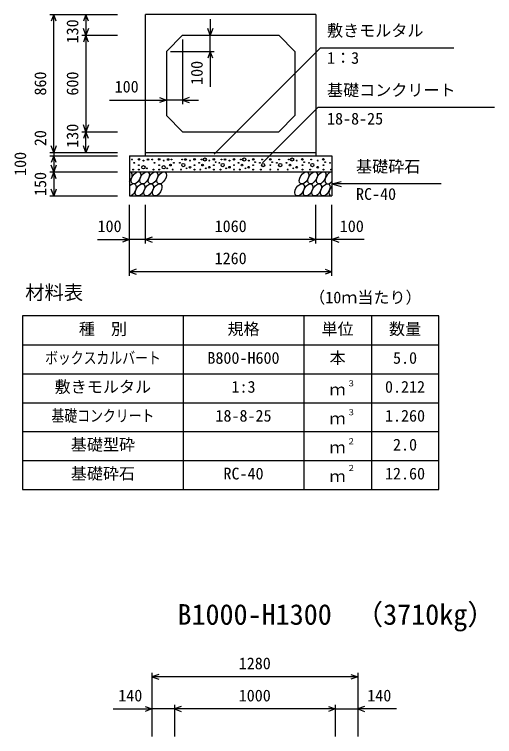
# Model space of a CAD drawing. Units: millimetres, scale not verified. Extents: x -25170 to 75630, y 0 to 35640.
# Drawn here: x 63144 to 66132, y 26947 to 31442 of the extents above; entities that cross this region are included whole.
import ezdxf
from ezdxf.enums import TextEntityAlignment as Align

# ---------------------------------------------------------------- set-up
doc = ezdxf.new("R2010")
doc.units = ezdxf.units.MM
doc.header["$LTSCALE"] = 60
for name, color, linetype, lineweight in [('DIM', 7, 'Continuous', 25), ('HATCH', 6, 'Continuous', 25), ('HYO', 3, 'Continuous', 25), ('HYO2', 4, 'Continuous', 25), ('OUTLINE', 3, 'Continuous', 25), ('TXT', 7, 'Continuous', 25)]:
    doc.layers.add(name, color=color, linetype=linetype, lineweight=lineweight)
doc.styles.add('ＭＳ ゴシック', font='')
doc.styles.get('ＭＳ ゴシック').set_extended_font_data('MS Gothic')

msp = doc.modelspace()

# ---------------------------------------------------------------- linework, layer by layer
at = {"layer": 'DIM'}
for p, q in [((63363.88, 31441.89), (63784.98, 31441.89)), ((63388.88, 31441.89), (63373.49, 31399.6)), ((63388.88, 30581.89), (63388.88, 31441.89)), ((63404.27, 31399.6), (63388.88, 31441.89)), ((63588.88, 31441.89), (63573.49, 31399.6)), ((63588.88, 31441.89), (63588.88, 31311.89)), ((63604.27, 31399.6), (63588.88, 31441.89)), ((64362.46, 31411.89), (64362.46, 31311.89)), ((63588.88, 31311.89), (63573.49, 31354.17)), ((63604.27, 31354.17), (63588.88, 31311.89)), ((64362.46, 31311.89), (64347.07, 31354.17)), ((64377.85, 31354.17), (64362.46, 31311.89)), ((63563.88, 31311.89), (63784.98, 31311.89)), ((63588.88, 31311.89), (63573.49, 31269.6)), ((63588.88, 31311.89), (63588.88, 30711.89)), ((63604.27, 31269.6), (63588.88, 31311.89)), ((64189.98, 31286.89), (64189.98, 30883.87)), ((64362.46, 31211.89), (64362.46, 31311.89)), ((64114.98, 31211.89), (64387.46, 31211.89)), ((64362.46, 31211.89), (64347.07, 31169.6)), ((64377.85, 31169.6), (64362.46, 31211.89)), ((64362.46, 31211.89), (64362.46, 30991.01)), ((64386.2, 30572.55), (65046.48, 31232.83)), ((65878.89, 31232.83), (65046.48, 31232.83)), ((63735.88, 30908.87), (64089.98, 30908.87)), ((64047.7, 30924.26), (64089.98, 30908.87)), ((64089.98, 30908.87), (64047.7, 30893.48)), ((64189.98, 30908.87), (64089.98, 30908.87)), ((64232.27, 30924.26), (64189.98, 30908.87)), ((64189.98, 30908.87), (64289.98, 30908.87)), ((64189.98, 30908.87), (64232.27, 30893.48)), ((64688.01, 30518.16), (65032.07, 30862.22)), ((66131.62, 30862.22), (65032.07, 30862.22)), ((63588.88, 30711.89), (63573.49, 30754.17)), ((63604.27, 30754.17), (63588.88, 30711.89)), ((63563.88, 30711.89), (63784.98, 30711.89)), ((63588.88, 30711.89), (63573.49, 30669.6)), ((63588.88, 30581.89), (63588.88, 30711.89)), ((63604.27, 30669.6), (63588.88, 30711.89)), ((63388.88, 30581.89), (63373.49, 30624.17)), ((63404.27, 30624.17), (63388.88, 30581.89)), ((63588.88, 30581.89), (63573.49, 30624.17)), ((63604.27, 30624.17), (63588.88, 30581.89)), ((63363.88, 30581.89), (63784.98, 30581.89)), ((63388.88, 30581.89), (63388.88, 30561.89)), ((63363.88, 30561.89), (63784.98, 30561.89)), ((63388.88, 30561.89), (63373.49, 30519.6)), ((63388.88, 30561.89), (63388.88, 30461.89)), ((63404.27, 30519.6), (63388.88, 30561.89)), ((63388.88, 30461.89), (63373.49, 30504.17)), ((63404.27, 30504.17), (63388.88, 30461.89)), ((63363.88, 30461.89), (63784.98, 30461.89)), ((63388.88, 30461.89), (63373.49, 30419.6)), ((63388.88, 30461.89), (63388.88, 30311.89)), ((63404.27, 30419.6), (63388.88, 30461.89)), ((65119.98, 30386.89), (65177.94, 30402.42)), ((65799.79, 30386.89), (65119.98, 30386.89)), ((65119.98, 30386.89), (65177.94, 30371.36)), ((63388.88, 30311.89), (63373.49, 30354.17)), ((63404.27, 30354.17), (63388.88, 30311.89)), ((63363.88, 30311.89), (63784.98, 30311.89)), ((63859.98, 29815.28), (63859.98, 30256.89)), ((63959.98, 30015.28), (63959.98, 30256.89)), ((65019.98, 30015.28), (65019.98, 30256.89)), ((65019.98, 30015.28), (65019.98, 30256.89)), ((65119.98, 29815.28), (65119.98, 30256.89)), ((63660.44, 30040.28), (63859.98, 30040.28)), ((63817.7, 30055.67), (63859.98, 30040.28)), ((63859.98, 30040.28), (63817.7, 30024.88)), ((63959.98, 30040.28), (63859.98, 30040.28)), ((64002.27, 30055.67), (63959.98, 30040.28)), ((65019.98, 30040.28), (63959.98, 30040.28)), ((63959.98, 30040.28), (64002.27, 30024.88)), ((64977.7, 30055.67), (65019.98, 30040.28)), ((65019.98, 30040.28), (64977.7, 30024.88)), ((65119.98, 30040.28), (65019.98, 30040.28)), ((65162.27, 30055.67), (65119.98, 30040.28)), ((65319.53, 30040.28), (65119.98, 30040.28)), ((65119.98, 30040.28), (65162.27, 30024.88)), ((63902.27, 29855.67), (63859.98, 29840.28)), ((65077.7, 29855.67), (65119.98, 29840.28)), ((65119.98, 29840.28), (63859.98, 29840.28)), ((63859.98, 29840.28), (63902.27, 29824.88)), ((65119.98, 29840.28), (65077.7, 29824.88)), ((63999.98, 27343.78), (63999.98, 26946.89)), ((64042.27, 27334.17), (63999.98, 27318.78)), ((65237.7, 27334.17), (65279.98, 27318.78)), ((65279.98, 27343.78), (65279.98, 26946.89)), ((65279.98, 27318.78), (63999.98, 27318.78)), ((63999.98, 27318.78), (64042.27, 27303.39)), ((65279.98, 27318.78), (65237.7, 27303.39)), ((63759.24, 27118.78), (63999.98, 27118.78)), ((63957.7, 27134.17), (63999.98, 27118.78)), ((63999.98, 27118.78), (63957.7, 27103.39)), ((64139.98, 27118.78), (63999.98, 27118.78)), ((64139.98, 27143.78), (64139.98, 26946.89)), ((64182.27, 27134.17), (64139.98, 27118.78)), ((65139.98, 27118.78), (64139.98, 27118.78)), ((64139.98, 27118.78), (64182.27, 27103.39)), ((65097.7, 27134.17), (65139.98, 27118.78)), ((65139.98, 27118.78), (65097.7, 27103.39)), ((65139.98, 27143.78), (65139.98, 26946.89)), ((65139.98, 27118.78), (65279.98, 27118.78)), ((65322.27, 27134.17), (65279.98, 27118.78)), ((65520.73, 27118.78), (65279.98, 27118.78)), ((65279.98, 27118.78), (65322.27, 27103.39))]:
    msp.add_line(p, q, dxfattribs=at)
at = {"layer": 'HATCH'}
for centre, radius in [((63875.95, 30539.07), 2.5), ((63918.84, 30539.94), 5), ((63946.88, 30532.06), 2.5), ((63974.92, 30539.07), 5), ((64002.05, 30539.07), 2.5), ((64044.95, 30539.94), 5), ((64072.99, 30532.06), 2.5), ((64101.02, 30539.07), 5), ((64122.05, 30539.07), 2.5), ((64187.91, 30539.07), 2.5), ((64208.94, 30539.07), 5), ((64236.98, 30532.06), 2.5), ((64265.01, 30539.94), 5), ((64307.91, 30539.07), 2.5), ((64328.94, 30539.07), 10), ((64356.98, 30532.06), 2.5), ((64385.01, 30539.94), 5), ((64396.35, 30522.37), 2.5), ((64433.13, 30539.07), 2.5), ((64454.16, 30539.07), 5), ((64482.2, 30532.06), 2.5), ((64510.24, 30539.94), 5), ((64553.13, 30539.07), 2.5), ((64574.16, 30539.07), 10), ((64602.2, 30532.06), 2.5), ((64630.24, 30539.94), 5), ((64641.58, 30522.37), 2.5), ((64685.06, 30539.07), 2.5), ((64736.34, 30539.94), 5), ((64747.68, 30522.37), 2.5), ((64791.16, 30539.07), 2.5), ((64851.56, 30539.07), 2.5), ((64872.59, 30539.07), 10), ((64900.63, 30532.06), 2.5), ((64936.17, 30539.94), 5), ((64947.51, 30522.37), 2.5), ((64990.98, 30539.07), 2.5), ((65031.27, 30532.06), 2.5), ((65066.8, 30539.94), 5), ((65078.14, 30522.37), 2.5), ((63882.96, 30476.04), 2.5), ((63889.97, 30518.05), 2.5), ((63918.84, 30504.05), 2.5), ((63918.84, 30476.04), 2.5), ((63946.88, 30490.92), 10), ((63967.91, 30483.91), 2.5), ((64009.06, 30476.04), 2.5), ((64016.07, 30518.05), 2.5), ((64044.95, 30504.05), 2.5), ((64044.95, 30476.04), 2.5), ((64072.99, 30490.92), 10), ((64094.01, 30483.91), 2.5), ((64115.04, 30504.05), 5), ((64129.06, 30476.04), 2.5), ((64136.07, 30518.05), 2.5), ((64173.89, 30518.05), 2.5), ((64180.9, 30476.04), 2.5), ((64194.92, 30504.05), 10), ((64215.95, 30483.91), 2.5), ((64236.98, 30490.92), 5), ((64265.01, 30504.05), 2.5), ((64265.01, 30476.04), 2.5), ((64293.89, 30518.05), 2.5), ((64300.9, 30476.04), 2.5), ((64314.92, 30504.05), 5), ((64335.95, 30483.91), 2.5), ((64356.98, 30490.92), 5), ((64385.01, 30504.05), 2.5), ((64385.01, 30476.04), 2.5), ((64419.11, 30518.05), 2.5), ((64426.12, 30476.04), 2.5), ((64440.14, 30504.05), 10), ((64461.17, 30483.91), 2.5), ((64482.2, 30490.92), 5), ((64510.24, 30504.05), 2.5), ((64510.24, 30476.04), 2.5), ((64539.11, 30518.05), 2.5), ((64546.12, 30476.04), 2.5), ((64560.14, 30504.05), 5), ((64581.17, 30483.91), 2.5), ((64602.2, 30490.92), 5), ((64630.24, 30504.05), 2.5), ((64630.24, 30476.04), 2.5), ((64671.04, 30518.05), 2.5), ((64678.05, 30476.04), 2.5), ((64692.07, 30504.05), 10), ((64736.34, 30504.05), 2.5), ((64736.34, 30476.04), 2.5), ((64777.14, 30518.05), 2.5), ((64784.15, 30476.04), 2.5), ((64798.17, 30504.05), 10), ((64837.54, 30518.05), 2.5), ((64844.55, 30476.04), 2.5), ((64858.57, 30504.05), 5), ((64879.6, 30483.91), 2.5), ((64900.63, 30490.92), 5), ((64936.17, 30504.05), 2.5), ((64936.17, 30476.04), 2.5), ((64976.97, 30518.05), 2.5), ((64983.98, 30476.04), 2.5), ((64998, 30504.05), 10), ((65031.27, 30490.92), 5), ((65066.8, 30504.05), 2.5), ((65066.8, 30476.04), 2.5), ((65107.6, 30518.05), 2.5), ((65114.61, 30476.04), 2.5)]:
    msp.add_circle(centre, radius, dxfattribs=at)
for centre, start_param, end_param in [((63847.62, 30424.37), 4.385593, 6.6745444), ((65106.12, 30424.37), 0.3357715, 4.4411806), ((63872.94, 30349.38), 3.5111464, 7.548991), ((65131.44, 30349.38), 1.2110787, 3.5658734)]:
    msp.add_ellipse(centre, major_axis=(21.81, 35.31), ratio=0.5792, start_param=start_param, end_param=end_param, dxfattribs=at)
for centre in [(63900.83, 30424.37), (63954.03, 30424.37), (64007.24, 30424.37), (64060.45, 30424.37), (64946.5, 30424.37), (64999.71, 30424.37), (65052.91, 30424.37), (63926.15, 30349.38), (63979.35, 30349.38), (64032.56, 30349.38), (64918.61, 30349.38), (64971.82, 30349.38), (65025.03, 30349.38), (65078.23, 30349.38)]:
    msp.add_ellipse(centre, major_axis=(21.81, 35.31), ratio=0.5792, dxfattribs=at)
at = {"layer": 'HYO'}
for p, q in [((65784.98, 29565.28), (63194.98, 29565.28)), ((63194.98, 29565.28), (63194.98, 28485.28)), ((64194.98, 29565.28), (64194.98, 28485.28)), ((64944.98, 29565.28), (64944.98, 28485.28)), ((65364.98, 29565.28), (65364.98, 28485.28)), ((65784.98, 28485.28), (65784.98, 29565.28)), ((63194.98, 29385.28), (65784.98, 29385.28)), ((63194.98, 28485.28), (65784.98, 28485.28))]:
    msp.add_line(p, q, dxfattribs=at)
at = {"layer": 'HYO2'}
for p, q in [((63194.98, 29205.28), (65784.98, 29205.28)), ((63194.98, 29025.28), (65784.98, 29025.28)), ((63194.98, 28845.28), (65784.98, 28845.28)), ((63194.98, 28665.28), (65784.98, 28665.28))]:
    msp.add_line(p, q, dxfattribs=at)
at = {"layer": 'OUTLINE'}
for p, q in [((65019.98, 31441.89), (63959.98, 31441.89)), ((63959.98, 30561.89), (63959.98, 31441.89)), ((65019.98, 31441.89), (65019.98, 30561.89)), ((64089.98, 31211.89), (64189.98, 31311.89)), ((64189.98, 31311.89), (64789.98, 31311.89)), ((64789.98, 31311.89), (64889.98, 31211.89)), ((64089.98, 31211.89), (64089.98, 30811.89)), ((64889.98, 31211.89), (64889.98, 30811.89)), ((64189.98, 30711.89), (64089.98, 30811.89)), ((64789.98, 30711.89), (64889.98, 30811.89)), ((64189.98, 30711.89), (64789.98, 30711.89)), ((63959.98, 30581.89), (65019.98, 30581.89)), ((63859.98, 30561.89), (63859.98, 30311.89)), ((63859.98, 30561.89), (65119.98, 30561.89)), ((65119.98, 30561.89), (65119.98, 30311.89)), ((63859.98, 30461.89), (65119.98, 30461.89)), ((63859.98, 30311.89), (65119.98, 30311.89))]:
    msp.add_line(p, q, dxfattribs=at)

# ---------------------------------------------------------------- texts
at = {"layer": 'DIM', "style": 'ＭＳ ゴシック'}
for s, p in [('130', (63563.88, 31261.89)), ('100', (64337.46, 31003.39)), ('860', (63363.88, 30936.89)), ('600', (63563.88, 30936.89)), ('130', (63563.88, 30611.89)), ('20', (63363.88, 30621.96)), ('100', (63238.88, 30436.89)), ('150', (63363.88, 30311.89))]:
    msp.add_text(s, height=73.31, rotation=90, dxfattribs=at).set_placement(p, align=Align.BOTTOM_LEFT)
for s, p in [('敷きモルタル', (65089.33, 31282.83)), ('1：3', (65089.33, 31112.72)), ('100', (63767.84, 30933.87)), ('基礎コンクリート', (65089.33, 30912.22)), ('18-8-25', (65089.33, 30734.59)), ('基礎砕石', (65269.72, 30436.89)), ('RC-40', (65269.72, 30265.51)), ('100', (63661.34, 30065.28)), ('1060', (64389.98, 30065.28)), ('100', (65168.62, 30065.28)), ('1260', (64389.98, 29865.28)), ('1280', (64539.98, 27343.78)), ('140', (63790.34, 27143.78)), ('1000', (64539.98, 27143.78)), ('140', (65339.62, 27143.78))]:
    msp.add_text(s, height=73.31, dxfattribs=at).set_placement(p, align=Align.BOTTOM_LEFT)
at = {"layer": 'TXT', "style": 'ＭＳ ゴシック'}
for s, height, p in [('材料表', 87.98, (63211.65, 29640.28)), ('（10ｍ当たり）', 73.31, (64978.31, 29621.94)), ('種\u3000別', 73.31, (63544.98, 29425.28)), ('規格', 73.31, (64469.98, 29425.28)), ('単位', 73.31, (65054.98, 29425.28)), ('数量', 73.31, (65474.98, 29425.28)), ('B800-H600', 73.31, (64344.98, 29245.28)), ('本', 73.31, (65104.98, 29245.28)), ('5.0', 73.31, (65499.98, 29245.28)), ('敷きモルタル', 73.31, (63394.98, 29065.28)), ('1:3', 73.31, (64494.98, 29065.28)), ('３', 36.66, (65214.22, 29115.89)), ('0.212', 73.31, (65449.98, 29065.28)), ('ｍ', 73.31, (65104.98, 29048.61)), ('18-8-25', 73.31, (64394.98, 28885.28)), ('３', 36.66, (65214.22, 28935.89)), ('1.260', 73.31, (65449.98, 28885.28)), ('ｍ', 73.31, (65104.98, 28868.61)), ('基礎型砕', 73.31, (63494.98, 28705.28)), ('２', 36.66, (65214.22, 28755.89)), ('2.0', 73.31, (65499.98, 28705.28)), ('ｍ', 73.31, (65104.98, 28688.61)), ('２', 36.66, (65214.22, 28589.22)), ('基礎砕石', 73.31, (63494.98, 28525.28)), ('RC-40', 73.31, (64444.98, 28525.28)), ('12.60', 73.31, (65449.98, 28525.28)), ('ｍ', 73.31, (65104.98, 28508.61)), ('（3710kg）', 128.3, (65263.57, 27604.39)), ('B1000-H1300', 128.3, (64158.73, 27604.39))]:
    msp.add_text(s, height=height, dxfattribs=at).set_placement(p, align=Align.BOTTOM_LEFT)
at = {"layer": 'TXT', "style": 'ＭＳ ゴシック', "width": 0.8}
for s, p in [('ボックスカルバート', (63334.98, 29245.28)), ('基礎コンクリート', (63374.98, 28885.28))]:
    msp.add_text(s, height=73.31, dxfattribs=at).set_placement(p, align=Align.BOTTOM_LEFT)

doc.saveas('drawing.dxf')
